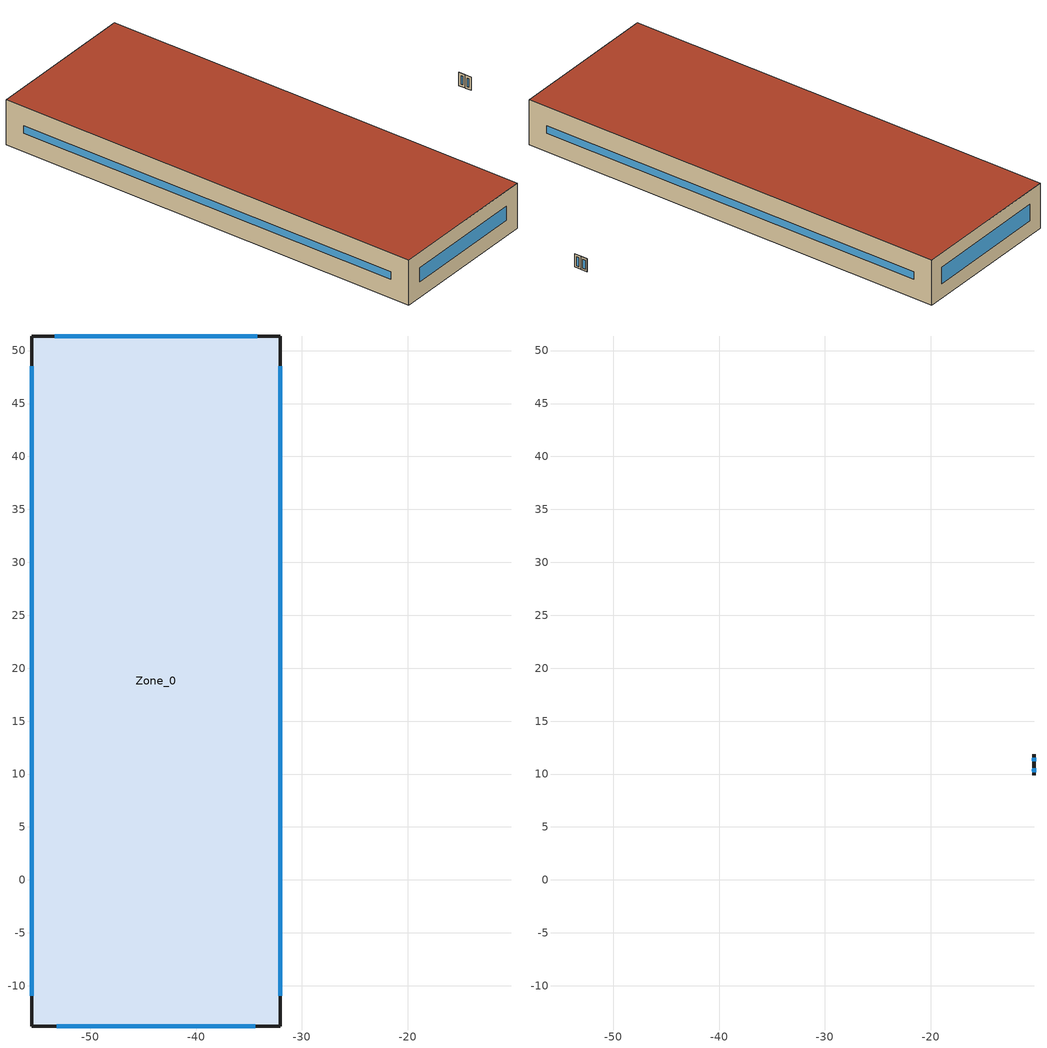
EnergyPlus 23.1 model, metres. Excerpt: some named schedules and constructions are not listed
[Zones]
Zone_0
 floor outside (90.1-2019 Nonresidential CZ 0 Exterior Floor (Mass)): -55.51,-13.8 -55.51,51.38 -32.03,51.38 -32.03,-13.8 z44.23
 wall outside (90.1-2019 Nonresidential CZ 0 Exterior Wall (Mass)): -55.51,-13.8 -32.03,-13.8 -32.03,51.38 -55.51,51.38 -55.51,-13.8 z44.23:51.12
 window (90.1-2019 Nonresidential CZ 0 Glazing (Operable)): -53.14,-13.8 -34.4,-13.8 z46.59:48.75; -32.03,-10.92 -32.03,48.5 / -55.51,48.5 -55.51,-10.92 z47.11:48.24; -34.21,51.38 -53.33,51.38 z46.4:48.94
 roof outside (90.1-2019 Nonresidential CZ 0 Exterior Roof (Mass)): -55.51,-13.8 -32.03,-13.8 -32.03,51.38 -55.51,51.38 z51.12
Zone_1
 wall outside (90.1-2019 Nonresidential CZ 0 Exterior Wall (Mass)): -10.25,9.87 -10.25,10.85 / -10.29,10.85 -10.29,9.87 z45.43:47.43
 window (90.1-2019 Nonresidential CZ 0 Glazing (Operable)): -10.25,10.18 -10.25,10.54 z45.74:47.12; -10.29,10.47 -10.29,10.24 z45.81:47.06
Zone_2
 wall outside (90.1-2019 Nonresidential CZ 0 Exterior Wall (Mass)): -10.25,10.88 -10.25,11.87 / -10.29,11.87 -10.29,10.88 z45.43:47.43
 window (90.1-2019 Nonresidential CZ 0 Glazing (Operable)): -10.25,11.2 -10.25,11.55 z45.74:47.12; -10.29,11.49 -10.29,11.26 z45.81:47.06
[Schedule:Week:Daily]
CoolAvail_Zone_1_6: 21b18339-6982-4406-8cf3-60c809f05cd4, e22bcd1d-7d83-47e3-baad-a6c227aadacd, 0bb7a831-7eb4-405b-be02-1859390a0d5a, ae55949b-74cd-4ab2-8723-0564bd2797f2, c625a8a7-e6d5-428e-b4e5-9d2e3c96999c, 1c65a318-525a-4ec2-9de7-fba0be242a9d, 5f232e48-84ff-42ae-881d-7e8e3ac492e5, 21b18339-6982-4406-8cf3-60c809f05cd4, 21b18339-6982-4406-8cf3-60c809f05cd4, 21b18339-6982-4406-8cf3-60c809f05cd4, 21b18339-6982-4406-8cf3-60c809f05cd4, 21b18339-6982-4406-8cf3-60c809f05cd4
CoolAvail_Zone_1_7: 480735ca-ad3e-43a6-9642-106203e9d3f9, ea1509e6-1228-4916-b1bb-0f4b12b1b0f6, 134be108-06c9-4bf7-804c-8415f3c8f735, f9c03b20-9565-49b6-9ed0-3ad0d420a8c4, ca674022-1fff-40c2-955e-d640058b116e, fee8eb51-5adb-4df3-9485-373f9eb71f2b, c7c332a2-65b9-4ac8-811d-f5a13fef5705, 480735ca-ad3e-43a6-9642-106203e9d3f9, 480735ca-ad3e-43a6-9642-106203e9d3f9, 480735ca-ad3e-43a6-9642-106203e9d3f9, 480735ca-ad3e-43a6-9642-106203e9d3f9, 480735ca-ad3e-43a6-9642-106203e9d3f9
CoolAvail_Zone_1_8: 67d87882-3987-48bc-89a6-02c40797fc8d, 40c5c5b0-8472-4d2e-b2b3-90867aa60f3b, c3ea4385-1abe-4c03-a79f-9d8ca5530808, 7765487f-c636-4f95-919b-1113c14fdf73, 6c5ba8e7-9bd3-4220-8301-4a8141555f2b, a83527ca-8caa-4d19-a1d9-4313e25d59e8, b4adbdc2-1b7a-4a6f-aaa8-b354a54e8cb6, 67d87882-3987-48bc-89a6-02c40797fc8d, 67d87882-3987-48bc-89a6-02c40797fc8d, 67d87882-3987-48bc-89a6-02c40797fc8d, 67d87882-3987-48bc-89a6-02c40797fc8d, 67d87882-3987-48bc-89a6-02c40797fc8d
CoolAvail_Zone_1_9: c8c52849-10f8-4163-a0db-d95b318027b7, 3d4926fc-cf0e-46d5-8221-5d61105f0698, b4adbdc2-1b7a-4a6f-aaa8-b354a54e8cb6, bc52ce95-d3ca-468c-9961-97cca786bc9c, 85cc4481-a1fa-4005-8499-b4183e66d2c4, 23489684-cefd-4910-a043-9893fea4312e, 15c1f1c8-775f-4d8c-b8ae-ca0cba83f43d, c8c52849-10f8-4163-a0db-d95b318027b7, c8c52849-10f8-4163-a0db-d95b318027b7, c8c52849-10f8-4163-a0db-d95b318027b7, c8c52849-10f8-4163-a0db-d95b318027b7, c8c52849-10f8-4163-a0db-d95b318027b7
CoolAvail_Zone_1_10: a3d15935-e0ed-4255-a05c-f0d025d5233e, b4adbdc2-1b7a-4a6f-aaa8-b354a54e8cb6, a1f14d44-03ee-4644-ad2f-66c3a566ea9c, c685c708-4632-45ee-9297-6ae583d4d703, f7c538ba-eca6-4917-a535-478869f49072, 1badf92f-b24a-4f6a-b6a6-f6057513143a, 38b7972e-d496-41ed-a9dd-11aa6a564dbd, a3d15935-e0ed-4255-a05c-f0d025d5233e, a3d15935-e0ed-4255-a05c-f0d025d5233e, a3d15935-e0ed-4255-a05c-f0d025d5233e, a3d15935-e0ed-4255-a05c-f0d025d5233e, a3d15935-e0ed-4255-a05c-f0d025d5233e
CoolAvail_Zone_1_11: b4adbdc2-1b7a-4a6f-aaa8-b354a54e8cb6, 763014ad-9510-4c82-8bdf-461044212a0a, d305b14f-bda8-40cd-84c1-243b87b24e8e, afed40ae-49e0-478f-9774-8fdd38d901fd, 79797284-3f17-4d40-b558-87ead6ee642b, efb5047c-4ff8-4424-8e4b-29c2dff8ddef, ae35edfc-ff42-4d2c-aee9-3a2c4902d573, b4adbdc2-1b7a-4a6f-aaa8-b354a54e8cb6, b4adbdc2-1b7a-4a6f-aaa8-b354a54e8cb6, b4adbdc2-1b7a-4a6f-aaa8-b354a54e8cb6, b4adbdc2-1b7a-4a6f-aaa8-b354a54e8cb6, b4adbdc2-1b7a-4a6f-aaa8-b354a54e8cb6
CoolAvail_Zone_1_12: 3183985a-7ff8-46c7-825e-bc954a96336a, 90e81906-7636-426a-ae31-623f755a3736, b4af6617-1b2d-4035-a7a4-aa654c45419e, 3f6cf866-87af-417c-aa5f-3bd5ba0b28df, 79aa07ef-60ca-40bb-9114-03556c90c896, dc888594-19fb-43d1-b3c4-bebd3428b366, 8eaf2864-f198-4af3-bbc4-0c81f946f8f6, 3183985a-7ff8-46c7-825e-bc954a96336a, 3183985a-7ff8-46c7-825e-bc954a96336a, 3183985a-7ff8-46c7-825e-bc954a96336a, 3183985a-7ff8-46c7-825e-bc954a96336a, 3183985a-7ff8-46c7-825e-bc954a96336a
CoolAvail_Zone_1_13: 204d4743-bd4f-4a94-914d-ef0f8d86a0bc, 09910526-8e89-4572-b216-6137d1d9d171, 1357872b-2847-4a55-8dc8-190df95bbcdf, a6ac851c-effa-449a-81f4-e2ee1805f5e3, f2b68016-ef31-482a-a5e1-38b0af3b7650, 0088402f-e8df-499e-9ace-0b24f2159d16, a7293de0-bd5b-485e-9417-c5e7eb967fc9, 204d4743-bd4f-4a94-914d-ef0f8d86a0bc, 204d4743-bd4f-4a94-914d-ef0f8d86a0bc, 204d4743-bd4f-4a94-914d-ef0f8d86a0bc, 204d4743-bd4f-4a94-914d-ef0f8d86a0bc, 204d4743-bd4f-4a94-914d-ef0f8d86a0bc
CoolAvail_Zone_1_14: a6061178-ec29-4749-b09e-31fb51c5dfd5, 986e7aa5-9d16-4958-a50d-93a90524b54b, f99a0df6-4f5e-47d6-959b-c36fb41b2248, b2ae96c6-bc36-4fc9-a7c9-95cf6308eca1, 5d5176ca-1979-4ed6-9ef2-08d16927f5a5, 9a4b3053-ed64-4ea8-96fa-3372e58aa5e1, 6f983b43-8a15-47e8-b2eb-1628ce88e0e1, a6061178-ec29-4749-b09e-31fb51c5dfd5, a6061178-ec29-4749-b09e-31fb51c5dfd5, a6061178-ec29-4749-b09e-31fb51c5dfd5, a6061178-ec29-4749-b09e-31fb51c5dfd5, a6061178-ec29-4749-b09e-31fb51c5dfd5
CoolAvail_Zone_1_15: 825e47b2-c8a3-4e13-92eb-092cae8a121b, 505d5169-4e2b-4cb6-b031-756e94530a5e, 591e3097-1e03-4e20-8453-0bde57084b47, 1146241a-b6a0-4d80-bb87-ea13bcd102f6, 07943e5b-48fc-4a39-9e8c-db6ede6bc595, 564a6930-19d1-4949-b8d3-17d71b75b4c0, 84cea46f-b53a-4704-b1b8-5deb0cc98692, 825e47b2-c8a3-4e13-92eb-092cae8a121b, 825e47b2-c8a3-4e13-92eb-092cae8a121b, 825e47b2-c8a3-4e13-92eb-092cae8a121b, 825e47b2-c8a3-4e13-92eb-092cae8a121b, 825e47b2-c8a3-4e13-92eb-092cae8a121b
CoolAvail_Zone_1_16: 9c93f9b7-d190-4965-9059-25a883507a9a, e959c918-938f-4c10-bc40-b68b6ac5c5a2, c1cb0e06-de07-4268-89a2-f0cfa0663538, 61167581-6868-4cba-8479-3a4a2faf776d, 4d722b32-964b-4c19-89e3-d222a13d666d, 67118995-eef1-422d-9cbe-7677d2cf97d6, 5e64909e-0ee0-4f2c-81d2-a9a32ee52425, 9c93f9b7-d190-4965-9059-25a883507a9a, 9c93f9b7-d190-4965-9059-25a883507a9a, 9c93f9b7-d190-4965-9059-25a883507a9a, 9c93f9b7-d190-4965-9059-25a883507a9a, 9c93f9b7-d190-4965-9059-25a883507a9a
CoolAvail_Zone_1_17: 3e152d01-df55-407f-81e3-1c7ff115e645, cc3347b2-53ab-428b-a374-36889561da55, 105661d1-988d-42d3-9fd9-dbec30d0b0fb, f7016e3c-d0a3-4aca-8bf0-bf475c505d5f, 64266184-fd8a-4b1f-9576-c841d0165583, 2d9e44c4-9220-4d22-9219-8c36fb53a7d6, 6af6229d-bc54-424b-a211-cb57dd351e47, 3e152d01-df55-407f-81e3-1c7ff115e645, 3e152d01-df55-407f-81e3-1c7ff115e645, 3e152d01-df55-407f-81e3-1c7ff115e645, 3e152d01-df55-407f-81e3-1c7ff115e645, 3e152d01-df55-407f-81e3-1c7ff115e645
CoolAvail_Zone_1_18: aa5cdae2-2c21-4279-acfe-26559c804cb4, c97d0108-8057-4c90-a8d6-1cd60607cd3a, 289ed6f5-4098-432e-a9a7-432fe63e7893, aa5cdae2-2c21-4279-acfe-26559c804cb4, 4701d323-80f7-427f-a7bf-d7e09739a224, f8eaa1a0-4ca7-499e-ad7a-d7ee7f449510, e2cb1f52-aaa3-4a37-bb0a-5ea2006a21ba, aa5cdae2-2c21-4279-acfe-26559c804cb4, aa5cdae2-2c21-4279-acfe-26559c804cb4, aa5cdae2-2c21-4279-acfe-26559c804cb4, aa5cdae2-2c21-4279-acfe-26559c804cb4, aa5cdae2-2c21-4279-acfe-26559c804cb4
CoolAvail_Zone_1_19: 650148cc-db6c-44ec-9edb-eaa04419ba5d, b54f0af6-9daf-4ed3-84ea-228ec61f7dbc, 9422394b-8848-498c-a473-84d1cd9bee51, 21159c6a-1649-4c25-9763-64d21b2076dd, 9da747b9-8ca8-4025-bdc2-33fbc6f61cfe, e9e22078-3d2c-4eca-9364-4041af0a9e5c, 9f72c534-8e39-4266-a1ab-9851954ea5bc, 650148cc-db6c-44ec-9edb-eaa04419ba5d, 650148cc-db6c-44ec-9edb-eaa04419ba5d, 650148cc-db6c-44ec-9edb-eaa04419ba5d, 650148cc-db6c-44ec-9edb-eaa04419ba5d, 650148cc-db6c-44ec-9edb-eaa04419ba5d
CoolAvail_Zone_1_20: 1b1a4277-c766-423d-8a96-52c0f2752466, 0074cdfb-0ae1-40e2-bb4a-96a067b27808, 650148cc-db6c-44ec-9edb-eaa04419ba5d, fbb248a2-0300-4123-a271-c8ff49b22599, 887b587d-260a-4e99-991b-71b66f445c9e, 79790ec3-362a-4610-9304-b51685133921, 136f9386-1d18-4651-927b-65f748f66e33, 1b1a4277-c766-423d-8a96-52c0f2752466, 1b1a4277-c766-423d-8a96-52c0f2752466, 1b1a4277-c766-423d-8a96-52c0f2752466, 1b1a4277-c766-423d-8a96-52c0f2752466, 1b1a4277-c766-423d-8a96-52c0f2752466
CoolAvail_Zone_1_21: 4bc38a1f-a7dc-49d9-aa68-68bba16f8e8f, d01bf3bf-6510-42aa-b53b-fddb73a5dec9, 8dc8e3e0-54ef-4bf5-90f8-58936cf8e5ec, c4d1e498-a98a-430f-a09b-f92613169fc7, 5dbc5d25-936e-4399-854c-46ddf7620006, 48d83176-7659-497d-95d6-db3ef720b6a5, fbd8172a-6d0c-4b67-a949-23d8cb03d848, 4bc38a1f-a7dc-49d9-aa68-68bba16f8e8f, 4bc38a1f-a7dc-49d9-aa68-68bba16f8e8f, 4bc38a1f-a7dc-49d9-aa68-68bba16f8e8f, 4bc38a1f-a7dc-49d9-aa68-68bba16f8e8f, 4bc38a1f-a7dc-49d9-aa68-68bba16f8e8f
CoolAvail_Zone_1_22: 23ec09f3-07f2-425f-936c-3acc9e45fe57, 6aaa51e9-13de-4e2c-baa7-35a84604c0a4, 98d890b2-8b3a-4947-ac53-6a7fd840d30f, ab55c3e7-c92b-4c12-a237-1f681495a810, 5ecb320b-81c6-4aef-bfa5-0a9873763466, 07a92efd-4ebb-41e9-ac12-8604c0ee4d55, 873fe5e1-3493-4c0e-b40a-5f4bfefe42dd, 23ec09f3-07f2-425f-936c-3acc9e45fe57, 23ec09f3-07f2-425f-936c-3acc9e45fe57, 23ec09f3-07f2-425f-936c-3acc9e45fe57, 23ec09f3-07f2-425f-936c-3acc9e45fe57, 23ec09f3-07f2-425f-936c-3acc9e45fe57
CoolAvail_Zone_1_23: b4dcbdd3-0743-4461-b633-e6a6231bbea7, ba678e78-319b-4b68-9f26-96e653686080, 1512429e-5c2c-41d4-a129-db8d2c2cbe8c, 36877ae5-393d-4cf8-9f56-6d2f7694f994, 899ba603-2afe-491d-b17b-411d4494f1a7, 64cb41b1-f068-4329-a614-862db5124dd5, 9323d263-ba61-4a0f-af70-66479b1988e2, b4dcbdd3-0743-4461-b633-e6a6231bbea7, b4dcbdd3-0743-4461-b633-e6a6231bbea7, b4dcbdd3-0743-4461-b633-e6a6231bbea7, b4dcbdd3-0743-4461-b633-e6a6231bbea7, b4dcbdd3-0743-4461-b633-e6a6231bbea7
CoolAvail_Zone_1_24: 3ea00432-9688-4ba2-b3f2-d8dd695dba60, 55783ea8-90cd-4bb1-938f-80c010b1397b, cfafbe56-f5ec-45cb-b04d-0f6bbcc92a5d, 49161000-842c-4ce4-9017-3dfacc381e7c, c453ab6a-3b38-4c68-9081-75dd86a9906c, 58710bdd-ab3b-42bc-a402-16165acc58a7, b604db25-fbee-4e18-8ae1-b34e1ffcd8bf, 3ea00432-9688-4ba2-b3f2-d8dd695dba60, 3ea00432-9688-4ba2-b3f2-d8dd695dba60, 3ea00432-9688-4ba2-b3f2-d8dd695dba60, 3ea00432-9688-4ba2-b3f2-d8dd695dba60, 3ea00432-9688-4ba2-b3f2-d8dd695dba60
CoolAvail_Zone_1_25: f5610dfa-ae7c-40bf-a9a4-ee5612a60ca4, f849195b-d8ba-4b3a-a1ea-b682fcff3881, b04984ee-4472-42c1-8e93-0e1b864433e5, fe78b18b-af31-4b1d-97d1-261d2ec6208d, f096ea1b-104f-497d-a803-7f654ec2dfae, b7a5c643-933a-4a4b-aecd-5126c1bbaedb, 140ae53e-a78a-46d9-83a8-4e88505bbad4, f5610dfa-ae7c-40bf-a9a4-ee5612a60ca4, f5610dfa-ae7c-40bf-a9a4-ee5612a60ca4, f5610dfa-ae7c-40bf-a9a4-ee5612a60ca4, f5610dfa-ae7c-40bf-a9a4-ee5612a60ca4, f5610dfa-ae7c-40bf-a9a4-ee5612a60ca4
CoolAvail_Zone_1_26: 914d31d0-65ae-4be7-85c0-71e6efc96e65, 1b2fc12e-3265-4e4f-807b-dc033d84bef2, 8a1dc6eb-291e-4c5f-a2e1-03cd1e5b1f1c, eb59f016-ba10-403b-b7d1-134d8471550f, fc390b0d-3048-4e68-91a2-fa864fd4ee05, 638a61ef-8240-4521-b24b-8188fbba5b94, 220904cc-b061-4b87-a18d-432068fad58e, 914d31d0-65ae-4be7-85c0-71e6efc96e65, 914d31d0-65ae-4be7-85c0-71e6efc96e65, 914d31d0-65ae-4be7-85c0-71e6efc96e65, 914d31d0-65ae-4be7-85c0-71e6efc96e65, 914d31d0-65ae-4be7-85c0-71e6efc96e65
CoolAvail_Zone_1_27: 4fdda752-90de-4dbd-b2f6-838aef8ab176, 3f00fb55-f63f-41de-a1ab-4ff32bf3d966, 8e50ac7f-a87d-488c-b791-1e7e3ffd3069, d0ff0a91-d95b-405a-a565-d32ca22eda29, 33755c10-51e6-48f4-9b1c-d4689eb89675, 9fcdfff8-e140-4cef-926e-b92961aeecce, 3c1d159d-36d6-4e30-b6b5-81cbc8ba62b4, 4fdda752-90de-4dbd-b2f6-838aef8ab176, 4fdda752-90de-4dbd-b2f6-838aef8ab176, 4fdda752-90de-4dbd-b2f6-838aef8ab176, 4fdda752-90de-4dbd-b2f6-838aef8ab176, 4fdda752-90de-4dbd-b2f6-838aef8ab176
CoolAvail_Zone_1_28: 7ae0eda0-e816-49f5-91d7-1cedf2fe417e, d53a50f3-6d65-47c8-8a3c-2fbc8fd5b51e, c512b820-c49c-4bd4-a5a5-4c2060ce9709, 4a0ab18f-5e78-47ef-a2e1-6b50c6c4f608, f7016e3c-d0a3-4aca-8bf0-bf475c505d5f, be77cce7-920e-4709-a6aa-7a858b3b1e77, 4bc38a1f-a7dc-49d9-aa68-68bba16f8e8f, 7ae0eda0-e816-49f5-91d7-1cedf2fe417e, 7ae0eda0-e816-49f5-91d7-1cedf2fe417e, 7ae0eda0-e816-49f5-91d7-1cedf2fe417e, 7ae0eda0-e816-49f5-91d7-1cedf2fe417e, 7ae0eda0-e816-49f5-91d7-1cedf2fe417e
CoolAvail_Zone_1_29: a230da3d-4228-4bcb-9733-66a392b667c0, 7191d797-ee61-49f8-8e78-664f13aeac6f, 2b0dd685-0dfd-4b87-b884-fa3ba066760e, 989cd987-3518-45c2-8617-0192134ee077, f7016e3c-d0a3-4aca-8bf0-bf475c505d5f, f7016e3c-d0a3-4aca-8bf0-bf475c505d5f, c0a0f19e-b537-4e45-81e9-f183d51f1d86, a230da3d-4228-4bcb-9733-66a392b667c0, a230da3d-4228-4bcb-9733-66a392b667c0, a230da3d-4228-4bcb-9733-66a392b667c0, a230da3d-4228-4bcb-9733-66a392b667c0, a230da3d-4228-4bcb-9733-66a392b667c0
CoolAvail_Zone_1_30: 78bd82b7-b8b5-445d-a1d3-a26bbc105b89, b4adbdc2-1b7a-4a6f-aaa8-b354a54e8cb6, 5c4b01c6-c239-430c-9aa9-05ae5e083e90, 1501b328-1d10-4ef9-b8f7-264b22a36ed9, 1071c4eb-7fdd-4d24-9711-a13c7996e321, f27e4ea7-49c5-44dc-ab09-c860c8a6d48d, eff2c90b-068a-4ce1-b914-6469016804be, 78bd82b7-b8b5-445d-a1d3-a26bbc105b89, 78bd82b7-b8b5-445d-a1d3-a26bbc105b89, 78bd82b7-b8b5-445d-a1d3-a26bbc105b89, 78bd82b7-b8b5-445d-a1d3-a26bbc105b89, 78bd82b7-b8b5-445d-a1d3-a26bbc105b89
CoolAvail_Zone_1_31: f46d4288-fbe4-4540-920e-74f457788ef7, fbb248a2-0300-4123-a271-c8ff49b22599, 2b0dd685-0dfd-4b87-b884-fa3ba066760e, bb091c70-22fe-4776-ac65-a3780d44c679, b11112cb-0fa8-447b-b26b-37da0e342ff8, f90130e9-29b9-4208-91a5-181719259061, a1c8b864-8315-4fab-8e34-abab40893b41, f46d4288-fbe4-4540-920e-74f457788ef7, f46d4288-fbe4-4540-920e-74f457788ef7, f46d4288-fbe4-4540-920e-74f457788ef7, f46d4288-fbe4-4540-920e-74f457788ef7, f46d4288-fbe4-4540-920e-74f457788ef7
CoolAvail_Zone_1_32: be0563e4-eacc-4efc-9dc5-a371ed88caeb, 45312bac-d059-438a-8ef7-6ef6ab771b5b, d28bdea4-8a85-4750-93bf-b4f2afb7329e, 72b5873e-c21e-479d-b60b-0721e710c48a, df88fc58-7536-4b24-b472-a11fc3c7f294, 2164b799-95c9-4e21-b35d-0a3993c16c33, b2e40937-791a-40f1-9695-61953515e289, be0563e4-eacc-4efc-9dc5-a371ed88caeb, be0563e4-eacc-4efc-9dc5-a371ed88caeb, be0563e4-eacc-4efc-9dc5-a371ed88caeb, be0563e4-eacc-4efc-9dc5-a371ed88caeb, be0563e4-eacc-4efc-9dc5-a371ed88caeb
CoolAvail_Zone_1_33: d9d5509f-022c-4600-9d6f-1f094210c585, ba24bcdc-c225-4e56-8aa3-29d022c1a720, d8c11247-2e6e-46a0-afcc-3d1fe02f180b, dd19e161-b330-4220-bdc7-722a3451179d, a355eb3c-3f67-44f5-a5c6-2363e6979a2a, 8dc8e3e0-54ef-4bf5-90f8-58936cf8e5ec, a8c6a778-a7bb-4657-9699-193ec068d4d9, d9d5509f-022c-4600-9d6f-1f094210c585, d9d5509f-022c-4600-9d6f-1f094210c585, d9d5509f-022c-4600-9d6f-1f094210c585, d9d5509f-022c-4600-9d6f-1f094210c585, d9d5509f-022c-4600-9d6f-1f094210c585
CoolAvail_Zone_1_34: 027dfe24-af46-4706-a879-1e5b9d9c0131, 0e7d133e-a78f-4a64-ab49-afb7727ae72d, 5513f8eb-e4ad-4481-be6f-715a333ea3f7, 2eff70bf-1f30-4b2a-a0cf-595e5e9c59bc, 40c67783-67d9-47eb-b9e8-0117b45faf11, 557089ce-15be-48ee-ad4c-5f77c97f7983, a6b766c4-f5be-40e3-83a6-3203712a583e, 027dfe24-af46-4706-a879-1e5b9d9c0131, 027dfe24-af46-4706-a879-1e5b9d9c0131, 027dfe24-af46-4706-a879-1e5b9d9c0131, 027dfe24-af46-4706-a879-1e5b9d9c0131, 027dfe24-af46-4706-a879-1e5b9d9c0131
CoolAvail_Zone_1_35: b5797a18-eec4-4099-9065-5704ec502801, 483861c4-8c77-4ab9-9b3a-e27d8a47f0a7, 36a24ebf-3918-4cea-8498-4209c6a35a7e, d9b2d0f3-685f-458e-ac81-ae84ca2d3a5d, 5f232e48-84ff-42ae-881d-7e8e3ac492e5, e8a0278b-6cfc-47cf-8f3e-2defc2d789da, 9c798976-3a06-4f29-afb1-70d69adcf392, b5797a18-eec4-4099-9065-5704ec502801, b5797a18-eec4-4099-9065-5704ec502801, b5797a18-eec4-4099-9065-5704ec502801, b5797a18-eec4-4099-9065-5704ec502801, b5797a18-eec4-4099-9065-5704ec502801
CoolAvail_Zone_1_36: f94b7072-4b9e-481c-b445-99a9e8c07fb9, 1b1a4277-c766-423d-8a96-52c0f2752466, 6ac59697-e6d8-4048-825b-00f0c0cb8c9d, c1c564d3-841e-45c0-877e-1cd44c6dfdfe, 3c64f13d-b5bc-40a0-a89c-d350961f1449, 793f37b6-a5cc-475a-a7a5-82c45483718a, b04984ee-4472-42c1-8e93-0e1b864433e5, f94b7072-4b9e-481c-b445-99a9e8c07fb9, f94b7072-4b9e-481c-b445-99a9e8c07fb9, f94b7072-4b9e-481c-b445-99a9e8c07fb9, f94b7072-4b9e-481c-b445-99a9e8c07fb9, f94b7072-4b9e-481c-b445-99a9e8c07fb9
CoolAvail_Zone_1_37: f7016e3c-d0a3-4aca-8bf0-bf475c505d5f, 97a48bcf-6cd3-4a40-8a33-565ed2e122ee, 825bb469-2de9-4854-9940-5c9b37eb10fe, 88099453-0bdf-46df-bf3c-547886fcd2a8, cc0a1f13-f8ee-47b4-aa92-905143b6bd0d, d7c1ee46-c17b-4b22-995e-77f59b985411, 07b684bb-211e-44d3-a06e-fd26dfd60e06, f7016e3c-d0a3-4aca-8bf0-bf475c505d5f, f7016e3c-d0a3-4aca-8bf0-bf475c505d5f, f7016e3c-d0a3-4aca-8bf0-bf475c505d5f, f7016e3c-d0a3-4aca-8bf0-bf475c505d5f, f7016e3c-d0a3-4aca-8bf0-bf475c505d5f
CoolAvail_Zone_1_38: 2ab6c4d7-bc2b-40b8-a40b-e47d36fb8a5d, 92cae546-730e-435a-a85c-4711addca469, f94b7072-4b9e-481c-b445-99a9e8c07fb9, 7a1b2af3-f5c7-4d78-9ca9-b3141a6b0799, 09833445-5c8a-41c9-ba2e-4c6c6a90b8be, 599e19d1-7a75-4a6f-84bc-7a6c305a0dc5, ab6edcea-2350-4def-8958-1e9c4a087830, 2ab6c4d7-bc2b-40b8-a40b-e47d36fb8a5d, 2ab6c4d7-bc2b-40b8-a40b-e47d36fb8a5d, 2ab6c4d7-bc2b-40b8-a40b-e47d36fb8a5d, 2ab6c4d7-bc2b-40b8-a40b-e47d36fb8a5d, 2ab6c4d7-bc2b-40b8-a40b-e47d36fb8a5d
CoolAvail_Zone_1_39: 32d6acea-3203-47fa-98ee-12af72abac94, 26b75598-8c1a-4b9f-b7f1-29e7a780009f, 0b9a1c1d-572c-4c79-9984-54bc384f8e54, 509e69e4-1c6f-4058-8521-6b87ce5d34da, 582dd6c1-e623-47d3-8e04-7551c1acc02f, 44309a28-304f-4c79-b62a-aa1646b55f83, f7016e3c-d0a3-4aca-8bf0-bf475c505d5f, 32d6acea-3203-47fa-98ee-12af72abac94, 32d6acea-3203-47fa-98ee-12af72abac94, 32d6acea-3203-47fa-98ee-12af72abac94, 32d6acea-3203-47fa-98ee-12af72abac94, 32d6acea-3203-47fa-98ee-12af72abac94
CoolAvail_Zone_1_40: 989cd987-3518-45c2-8617-0192134ee077, 2fa592a8-d469-459a-ac17-fb5304865bd4, e723da2c-fcd5-4af7-9694-cdca73daa33c, 4ea010b0-7f7d-4144-96a9-61d626e4fa84, a02d2c00-d96c-41a8-bdf0-87573ebbf471, 676d7bdc-6d64-4c97-94ae-c0e39273f550, 561b4b3d-c127-4ee6-8fa0-7734a11dffde, 989cd987-3518-45c2-8617-0192134ee077, 989cd987-3518-45c2-8617-0192134ee077, 989cd987-3518-45c2-8617-0192134ee077, 989cd987-3518-45c2-8617-0192134ee077, 989cd987-3518-45c2-8617-0192134ee077
CoolAvail_Zone_1_41: 05494fb1-5ed4-44f8-b196-343bdf1d434d, a7d477e0-b165-4905-8e91-b13a3c17bca0, ce7208bd-06be-4e70-9929-5c2b6d674693, 5d56e5ff-bc12-4678-a36e-670b9ff02112, 95e7a14e-8fd1-4d0f-b0c5-adffe9ae38df, 7f47c0ad-1d95-45a0-9d59-51e8d8d480b5, 26a80f86-73fa-45b4-88fb-bfea363e40ed, 05494fb1-5ed4-44f8-b196-343bdf1d434d, 05494fb1-5ed4-44f8-b196-343bdf1d434d, 05494fb1-5ed4-44f8-b196-343bdf1d434d, 05494fb1-5ed4-44f8-b196-343bdf1d434d, 05494fb1-5ed4-44f8-b196-343bdf1d434d
CoolAvail_Zone_1_42: b0e2a467-69ab-45d7-ab94-688fd807aa74, 941a276e-2cc8-49d9-a5cc-fcc4bc78a3df, b7d616f4-b781-4dd9-bc5d-1f79acf087c8, 617316e9-215c-4eb1-b4f0-1345f3e43890, 8df14577-ac0a-45c1-856f-14b822199e65, 73129813-42d5-4894-8801-7a41f67a4d38, c800f9a9-b706-4199-8eeb-6ebb699f1bcf, b0e2a467-69ab-45d7-ab94-688fd807aa74, b0e2a467-69ab-45d7-ab94-688fd807aa74, b0e2a467-69ab-45d7-ab94-688fd807aa74, b0e2a467-69ab-45d7-ab94-688fd807aa74, b0e2a467-69ab-45d7-ab94-688fd807aa74
CoolAvail_Zone_1_43: 4dff433e-522c-49ff-897f-ba82cdba1d2f, 1c8d6b73-b041-4a98-8f75-ece410a851ea, 42da15dd-0928-48f1-a91c-780cb9ec2966, acef2790-0388-4486-bff9-c258d7ce798e, 056fc8b1-fcac-4e06-a8ea-6f0196168c59, dd89b602-b7aa-4e63-ac93-cd3c9a0299c6, a1967e15-91ca-425c-8f56-9254850ed7b2, 4dff433e-522c-49ff-897f-ba82cdba1d2f, 4dff433e-522c-49ff-897f-ba82cdba1d2f, 4dff433e-522c-49ff-897f-ba82cdba1d2f, 4dff433e-522c-49ff-897f-ba82cdba1d2f, 4dff433e-522c-49ff-897f-ba82cdba1d2f
CoolAvail_Zone_1_44: 8602f22f-c971-40b7-a065-f6e09734c00b, bdbe461e-f74e-4cde-b610-0aa4e01ac4cd, 5c7847eb-112c-4dbf-94ab-f0e8faf1e7e7, ad58ac70-48e8-416b-bde9-6db699415e9d, 900e78c6-cd0a-4df7-ac5a-945707ec9ad9, 90fd80a8-99f6-4e28-ab8c-0a71f00dbce5, ef7aed3d-302e-4d68-a3bf-51577825b383, 8602f22f-c971-40b7-a065-f6e09734c00b, 8602f22f-c971-40b7-a065-f6e09734c00b, 8602f22f-c971-40b7-a065-f6e09734c00b, 8602f22f-c971-40b7-a065-f6e09734c00b, 8602f22f-c971-40b7-a065-f6e09734c00b
CoolAvail_Zone_1_45: cc8a48a4-6d60-4933-9309-7011be031f1f, b4adbdc2-1b7a-4a6f-aaa8-b354a54e8cb6, 10a202df-d415-4d57-9a18-029f61288ad8, f2b60958-7212-43d0-8865-68a66c63d89a, 0b9a1c1d-572c-4c79-9984-54bc384f8e54, 7cdee104-a5eb-4a71-9294-976338bbcc1d, cc8a48a4-6d60-4933-9309-7011be031f1f, cc8a48a4-6d60-4933-9309-7011be031f1f, cc8a48a4-6d60-4933-9309-7011be031f1f, cc8a48a4-6d60-4933-9309-7011be031f1f, cc8a48a4-6d60-4933-9309-7011be031f1f, cc8a48a4-6d60-4933-9309-7011be031f1f
CoolAvail_Zone_1_46: e7e37a30-b2d4-47b7-b837-a717a1ceecb6, 941a276e-2cc8-49d9-a5cc-fcc4bc78a3df, a7c297e6-d9e1-4893-91e2-2590b1cb6f07, 3ddf23b8-25ff-41d4-8008-a0c2329eded5, a85a13af-d98a-41e4-8e2e-e469491f9aac, a1ff4fe1-2ec1-413c-84d7-8700ea6365f4, 4f48bd4f-186a-4afa-9977-2bf9dd68a3cb, e7e37a30-b2d4-47b7-b837-a717a1ceecb6, e7e37a30-b2d4-47b7-b837-a717a1ceecb6, e7e37a30-b2d4-47b7-b837-a717a1ceecb6, e7e37a30-b2d4-47b7-b837-a717a1ceecb6, e7e37a30-b2d4-47b7-b837-a717a1ceecb6
CoolAvail_Zone_1_47: 8505c88e-a564-45fe-bf0c-f1323f295afa, 5c89ab72-1d4d-47ae-a481-351e09691326, b4eba7f7-8428-46c1-9392-43b38f069e70, 7eeaf57a-1601-41e8-bac2-5028e65a5d9f, 5745ef64-7ad4-4857-b6cc-0a9a5a198f38, b42c5200-61a5-4cf3-b802-9c7bd280489f, 1d0d49dc-ba25-4706-9e9b-6322d4691945, 8505c88e-a564-45fe-bf0c-f1323f295afa, 8505c88e-a564-45fe-bf0c-f1323f295afa, 8505c88e-a564-45fe-bf0c-f1323f295afa, 8505c88e-a564-45fe-bf0c-f1323f295afa, 8505c88e-a564-45fe-bf0c-f1323f295afa
CoolAvail_Zone_1_48: 4dac4edd-9304-4ae5-a602-d85f1454b4d8, 363149ef-95f2-458f-9ca2-6fcc9b723aad, e53e2d35-33b4-40dc-afae-388cc229c105, d0b4fa03-fb8b-421f-af0a-2594e3b197cc, 623c0657-681c-4ac4-8c8d-c6f40afbce0b, 159e1fe2-62a3-4a4a-bafd-1c0d1440d9af, c1753ffe-844c-4b8c-94f3-65d5c6507364, 4dac4edd-9304-4ae5-a602-d85f1454b4d8, 4dac4edd-9304-4ae5-a602-d85f1454b4d8, 4dac4edd-9304-4ae5-a602-d85f1454b4d8, 4dac4edd-9304-4ae5-a602-d85f1454b4d8, 4dac4edd-9304-4ae5-a602-d85f1454b4d8
CoolAvail_Zone_1_49: daf21910-1e87-4b30-a661-875fda9ad5c6, 1cbd3504-f02f-411c-b86b-d6617ba7f6b6, b5e84add-253b-4ce2-ab1b-6e6e06c39070, 81e159a7-4abe-42aa-a0db-a1fa033f5a2f, eb3bdbfd-2418-479c-8f84-a91ac6c0cc0c, a3967492-d563-4a52-81a8-599c38db54c7, 13c520df-6d36-4570-ac23-731079842492, daf21910-1e87-4b30-a661-875fda9ad5c6, daf21910-1e87-4b30-a661-875fda9ad5c6, daf21910-1e87-4b30-a661-875fda9ad5c6, daf21910-1e87-4b30-a661-875fda9ad5c6, daf21910-1e87-4b30-a661-875fda9ad5c6
CoolAvail_Zone_1_50: 98167a0e-a875-452c-b4ba-8eaff1b4002d, e723da2c-fcd5-4af7-9694-cdca73daa33c, 4ac8a599-dfb4-4869-902e-d11f1c9c12df, e9e2e6ef-02de-4220-ac6e-22866490d22f, 440f3eb6-dbb5-490b-87d8-1090f2eca750, be131637-b9f9-4a65-8fd2-7a44ebf21cdb, 8515171a-02e9-4259-8d4e-90cad8ce99cf, 98167a0e-a875-452c-b4ba-8eaff1b4002d, 98167a0e-a875-452c-b4ba-8eaff1b4002d, 98167a0e-a875-452c-b4ba-8eaff1b4002d, 98167a0e-a875-452c-b4ba-8eaff1b4002d, 98167a0e-a875-452c-b4ba-8eaff1b4002d
CoolAvail_Zone_1_51: 5f68f910-5b94-49e9-84a1-592f9cd74483, 2125dbc1-f87b-48c4-92a0-027eac5d2bb2, bf90e096-a645-411b-aef5-229174b3fc13, 35a699d0-99e2-4a88-b4d9-5cf67b5dafa3, 19086392-9f53-41af-b9a0-328d36e45e6e, 45807588-b84b-4a72-8cc7-5a87f25a45f2, f90130e9-29b9-4208-91a5-181719259061, 5f68f910-5b94-49e9-84a1-592f9cd74483, 5f68f910-5b94-49e9-84a1-592f9cd74483, 5f68f910-5b94-49e9-84a1-592f9cd74483, 5f68f910-5b94-49e9-84a1-592f9cd74483, 5f68f910-5b94-49e9-84a1-592f9cd74483
CoolAvail_Zone_1_52: 39b3603a-fa4f-4be0-adfa-38fef9698899, 39b3603a-fa4f-4be0-adfa-38fef9698899, 39b3603a-fa4f-4be0-adfa-38fef9698899, 39b3603a-fa4f-4be0-adfa-38fef9698899, 39b3603a-fa4f-4be0-adfa-38fef9698899, 39b3603a-fa4f-4be0-adfa-38fef9698899, 39b3603a-fa4f-4be0-adfa-38fef9698899, 39b3603a-fa4f-4be0-adfa-38fef9698899, 39b3603a-fa4f-4be0-adfa-38fef9698899, 39b3603a-fa4f-4be0-adfa-38fef9698899, 39b3603a-fa4f-4be0-adfa-38fef9698899, 39b3603a-fa4f-4be0-adfa-38fef9698899
NatVentAvail_Zone_1_0: a2903d7b-0400-4e33-871c-294b793055c3, 9b6b7402-9aa5-420d-b6fc-a80ae0f79a26, b71403e8-ad7d-41b4-ad11-e31ae3bb7980, 190f81a1-e5e2-4a8a-84d8-02f4eef0aced, 767c86e0-8aec-412c-a179-f2acf4ccfcc9, 89e9261f-ebf4-4251-85e1-d68e35b776fa, ee541913-a307-46fa-a39d-fc09cbfe26e7, a2903d7b-0400-4e33-871c-294b793055c3, a2903d7b-0400-4e33-871c-294b793055c3, a2903d7b-0400-4e33-871c-294b793055c3, a2903d7b-0400-4e33-871c-294b793055c3, a2903d7b-0400-4e33-871c-294b793055c3
NatVentAvail_Zone_1_1: f3358db2-ad01-44fc-a4f3-2f1cc2f61492, c08be7cd-a97c-4e97-93c0-4f37be3ac373, 9b9d6cd5-c78f-48aa-8d6e-c939221be325, b5fb9096-4d45-4b75-ac8e-448b6df61673, a5bb5f71-c9dc-49dc-929b-e221f8235536, b04616ee-5a5d-4b0f-9bd8-845cd1ae2c1e, 8ebe44c4-71ed-4fa2-938e-2a944599f6a1, f3358db2-ad01-44fc-a4f3-2f1cc2f61492, f3358db2-ad01-44fc-a4f3-2f1cc2f61492, f3358db2-ad01-44fc-a4f3-2f1cc2f61492, f3358db2-ad01-44fc-a4f3-2f1cc2f61492, f3358db2-ad01-44fc-a4f3-2f1cc2f61492
NatVentAvail_Zone_1_2: 5b338057-7c16-4bde-9ee3-6dfbc94bc315, 7dd396e2-abab-457e-acd3-47bf1c35eabc, a5bb5f71-c9dc-49dc-929b-e221f8235536, e6d754cf-c2e4-4fd7-8980-8dfbccb4018c, 9b6b7402-9aa5-420d-b6fc-a80ae0f79a26, 7724da15-558b-4a48-ad8e-413adbc7d3af, 2b26a458-34b6-4c69-86a7-d001ffcb845e, 5b338057-7c16-4bde-9ee3-6dfbc94bc315, 5b338057-7c16-4bde-9ee3-6dfbc94bc315, 5b338057-7c16-4bde-9ee3-6dfbc94bc315, 5b338057-7c16-4bde-9ee3-6dfbc94bc315, 5b338057-7c16-4bde-9ee3-6dfbc94bc315
NatVentAvail_Zone_1_3: 953b5ded-38b9-4810-974e-14de3bf4d6bb, 873fe5e1-3493-4c0e-b40a-5f4bfefe42dd, 7231807d-fc9c-4c0a-9927-1aaeda1f6a3c, 09405857-2f84-43cc-82a8-43f82ca6bc58, a196ae11-af09-46e1-a816-c240b353b89a, a2903d7b-0400-4e33-871c-294b793055c3, 29832116-f92f-47c2-adfc-18866a930cea, 953b5ded-38b9-4810-974e-14de3bf4d6bb, 953b5ded-38b9-4810-974e-14de3bf4d6bb, 953b5ded-38b9-4810-974e-14de3bf4d6bb, 953b5ded-38b9-4810-974e-14de3bf4d6bb, 953b5ded-38b9-4810-974e-14de3bf4d6bb
NatVentAvail_Zone_1_4: 33a45d66-0493-49ee-8444-56e567c72606, 47ecfe0c-7236-48a8-ac8d-7aac92beffa8, a393f2a1-ce38-4d38-9063-cb39030e0cee, 366d55dc-5a6d-45c2-a4da-2d1376e6f327, 347ed7b2-ff8b-48ca-a8bf-dce2eb75df29, 82a39ad3-c576-4945-bd8e-793b6cde1060, 47ecfe0c-7236-48a8-ac8d-7aac92beffa8, 33a45d66-0493-49ee-8444-56e567c72606, 33a45d66-0493-49ee-8444-56e567c72606, 33a45d66-0493-49ee-8444-56e567c72606, 33a45d66-0493-49ee-8444-56e567c72606, 33a45d66-0493-49ee-8444-56e567c72606
NatVentAvail_Zone_1_5: 3fd4528c-81f5-417f-9eab-e82ca7239b09, d9902f29-5c36-412a-8422-596fe2a762d6, 01315147-95e2-4dda-8698-a1e690f5afb9, 25267899-5560-42fd-ba91-d3f0ce9d21e7, 24999495-461b-4ed2-80c1-badbdfea40ca, 9de58a41-ac07-4ec8-bfe0-375fee08dbec, 70cb15ca-d7f4-4c8c-891a-d28916d67c1b, 3fd4528c-81f5-417f-9eab-e82ca7239b09, 3fd4528c-81f5-417f-9eab-e82ca7239b09, 3fd4528c-81f5-417f-9eab-e82ca7239b09, 3fd4528c-81f5-417f-9eab-e82ca7239b09, 3fd4528c-81f5-417f-9eab-e82ca7239b09
NatVentAvail_Zone_1_6: ab724efd-c34c-4763-932a-a76cbdb764c6, 5513f8eb-e4ad-4481-be6f-715a333ea3f7, 836267ad-a9e3-49db-afe6-6ffd5e98585e, 1b541583-e3fa-49a5-b759-48dab830a8a7, 90c474e9-28c9-42ec-8ac5-604f7ae4b978, b5b4d5a0-ba01-4a8e-8f63-c6aa32a9047a, e4b3be11-cf16-4669-acc2-901b115070b0, ab724efd-c34c-4763-932a-a76cbdb764c6, ab724efd-c34c-4763-932a-a76cbdb764c6, ab724efd-c34c-4763-932a-a76cbdb764c6, ab724efd-c34c-4763-932a-a76cbdb764c6, ab724efd-c34c-4763-932a-a76cbdb764c6
NatVentAvail_Zone_1_7: e49afd8f-b653-4dd9-b714-31f017fbdeae, d4473cf1-0f69-4e0d-8e31-e5e2afe56130, 2dd4caf6-59a4-4e6c-8d60-7af11a111b3f, beb4b8b6-2e66-4a1d-b448-a4842e1f26ff, 40c884ab-89f9-4d4c-80e7-e251d84b0250, da844b46-ff9b-4a39-bb6a-3ed686f1f162, 1fee3323-f70f-4ca7-adca-87105a6cf0f3, e49afd8f-b653-4dd9-b714-31f017fbdeae, e49afd8f-b653-4dd9-b714-31f017fbdeae, e49afd8f-b653-4dd9-b714-31f017fbdeae, e49afd8f-b653-4dd9-b714-31f017fbdeae, e49afd8f-b653-4dd9-b714-31f017fbdeae
NatVentAvail_Zone_1_8: 09fd273b-f83b-4e07-85f8-cb8632f55bc8, 59302bd8-9646-44c4-ad35-23105ffd4590, c0abc78b-cab0-4d82-9c75-7c28eacf9318, 837d4802-b514-4372-8500-cd0dd8459e38, c50b886e-5203-4312-add6-c38bd998821e, cf2f0940-7c05-4ccc-aed0-7ae33fefb7bc, e3a09d99-bf16-4b9a-a000-3eb5f98f27c1, 09fd273b-f83b-4e07-85f8-cb8632f55bc8, 09fd273b-f83b-4e07-85f8-cb8632f55bc8, 09fd273b-f83b-4e07-85f8-cb8632f55bc8, 09fd273b-f83b-4e07-85f8-cb8632f55bc8, 09fd273b-f83b-4e07-85f8-cb8632f55bc8
NatVentAvail_Zone_1_9: 60948418-d2cc-4e18-95a7-0423c5685bc6, 0fadd008-9e2a-46fb-86b2-4b989eaecec5, e3a09d99-bf16-4b9a-a000-3eb5f98f27c1, 5abeb64e-56e1-467d-91df-6dbccf178aa7, d9536b0f-e708-45bd-8cc4-aa2f7567f113, 76e06698-fb6d-484d-8695-84833fb83558, 92aa8d72-1048-4c7b-b9db-3a5d646cd7d5, 60948418-d2cc-4e18-95a7-0423c5685bc6, 60948418-d2cc-4e18-95a7-0423c5685bc6, 60948418-d2cc-4e18-95a7-0423c5685bc6, 60948418-d2cc-4e18-95a7-0423c5685bc6, 60948418-d2cc-4e18-95a7-0423c5685bc6
NatVentAvail_Zone_1_10: 37429c8c-b8ba-4769-b8d5-046de39f9a46, e3a09d99-bf16-4b9a-a000-3eb5f98f27c1, fbd9bc11-c47f-46e8-a02f-b5d5a01c4ac6, 1592c3ac-e238-4ce9-9793-fee9139a0ef6, effe59b8-7e98-44dc-90a3-a518cdb00203, 79253999-8f12-4c13-8475-a0a40b5c6e6a, 5c5832ce-2067-492b-a234-bb32bb77202e, 37429c8c-b8ba-4769-b8d5-046de39f9a46, 37429c8c-b8ba-4769-b8d5-046de39f9a46, 37429c8c-b8ba-4769-b8d5-046de39f9a46, 37429c8c-b8ba-4769-b8d5-046de39f9a46, 37429c8c-b8ba-4769-b8d5-046de39f9a46
NatVentAvail_Zone_1_11: e3a09d99-bf16-4b9a-a000-3eb5f98f27c1, f6449dec-38f5-4d58-9994-806a22c83a35, 798b0107-0e72-4c10-a5ba-e24539c10e27, 2af9bdde-acbc-4c77-b3aa-883bdc5dd767, 17a765d1-bb01-4599-9439-b9ed65fdf1a3, 3a491342-bb66-4fac-bfa6-5d57c5ae25f9, ad92790f-fb71-4bf7-b2ba-031270f59a52, e3a09d99-bf16-4b9a-a000-3eb5f98f27c1, e3a09d99-bf16-4b9a-a000-3eb5f98f27c1, e3a09d99-bf16-4b9a-a000-3eb5f98f27c1, e3a09d99-bf16-4b9a-a000-3eb5f98f27c1, e3a09d99-bf16-4b9a-a000-3eb5f98f27c1
NatVentAvail_Zone_1_12: 796d4040-df85-4011-898a-4b5feb32b9b2, 0d239fe2-8e44-40d6-a57c-ebbf48b32256, 16f7fc85-9274-438c-a637-4940cc731c7f, d5db12cc-c765-40f2-80bd-aaa3d663ce9f, d388e100-4cf3-4889-8a86-135ca0e97904, 269046dd-d607-4ae8-9db3-07004cb47dbd, edcfe1be-835e-4245-80b5-444e4fe2e7c7, 796d4040-df85-4011-898a-4b5feb32b9b2, 796d4040-df85-4011-898a-4b5feb32b9b2, 796d4040-df85-4011-898a-4b5feb32b9b2, 796d4040-df85-4011-898a-4b5feb32b9b2, 796d4040-df85-4011-898a-4b5feb32b9b2
NatVentAvail_Zone_1_13: 83f4995c-132e-4b9c-b49a-a71c55a3385a, a1bca87f-90df-48c1-b5ed-d8e3eec22cb2, e2910de5-fc4e-4088-bb36-27a5a13335c6, f9ad1abb-bb61-4415-a5db-3253cf68179b, 222cf030-a8f4-48b1-875f-7182cf26960b, 9e0eb82e-5719-4212-b2a4-6a42194084ef, 54732881-d815-491e-b05d-d697de4db9aa, 83f4995c-132e-4b9c-b49a-a71c55a3385a, 83f4995c-132e-4b9c-b49a-a71c55a3385a, 83f4995c-132e-4b9c-b49a-a71c55a3385a, 83f4995c-132e-4b9c-b49a-a71c55a3385a, 83f4995c-132e-4b9c-b49a-a71c55a3385a
NatVentAvail_Zone_1_14: 2fabe654-bea2-4b0a-9aad-520d938d7a09, 60078b14-d5f0-42b7-982a-5d9b93c21a10, 6834a06b-68d0-447f-8f95-534fa5caebf0, e1f1d7ee-3bc2-4a9a-9c4b-19d47f155253, 0554f2d2-ae4e-440d-bf45-5d894b91ad64, 5893e65d-1e5d-413b-bc59-0e99bed334f7, 717e696b-d2b5-4153-b087-017e44a7d4b4, 2fabe654-bea2-4b0a-9aad-520d938d7a09, 2fabe654-bea2-4b0a-9aad-520d938d7a09, 2fabe654-bea2-4b0a-9aad-520d938d7a09, 2fabe654-bea2-4b0a-9aad-520d938d7a09, 2fabe654-bea2-4b0a-9aad-520d938d7a09
NatVentAvail_Zone_1_15: 68cd655f-100a-45ab-b179-f5606fd1e2a2, 8168767f-6d53-4948-a58e-f110e0f69fd8, 8b0afeeb-8f97-49f7-87ab-e9223a41b8de, 4ac8a599-dfb4-4869-902e-d11f1c9c12df, aacf2c40-e373-4f5a-b414-b781eccb7bfd, 2d5ea9e0-aa91-462c-b736-a11b2e448d21, 55dbc8a6-aacb-4d89-926d-7f5a9bd4a221, 68cd655f-100a-45ab-b179-f5606fd1e2a2, 68cd655f-100a-45ab-b179-f5606fd1e2a2, 68cd655f-100a-45ab-b179-f5606fd1e2a2, 68cd655f-100a-45ab-b179-f5606fd1e2a2, 68cd655f-100a-45ab-b179-f5606fd1e2a2
NatVentAvail_Zone_1_16: 32b8f3a4-2ea8-4184-85b0-efadf2eed55c, 18709099-c892-461c-a2a5-3c1e48d42bf5, 8541d4c3-653c-4443-a1d2-b01cf93a04ca, 1c06365e-781e-4188-8ebc-d2b4bdc142e6, 131a6c36-4a20-4643-ad27-5f604f27ba89, a185112d-762f-4b25-a487-1c0ab7e027e7, 932716c3-cf05-43a2-b1c1-eabc2f098b3a, 32b8f3a4-2ea8-4184-85b0-efadf2eed55c, 32b8f3a4-2ea8-4184-85b0-efadf2eed55c, 32b8f3a4-2ea8-4184-85b0-efadf2eed55c, 32b8f3a4-2ea8-4184-85b0-efadf2eed55c, 32b8f3a4-2ea8-4184-85b0-efadf2eed55c
NatVentAvail_Zone_1_17: 330dd817-bcb3-4f87-9b44-74f32b3ad4b0, 4c8aba95-9331-4e84-843c-6dc76ad399b0, c5369734-9311-4262-b0c5-f83e18370ab6, c565cc08-de63-4037-ba5e-1c865849f983, 9ec66ed8-02eb-4ab0-93b6-7312ef773a4d, e408f341-8b77-4c0e-9154-7e39b3079851, 476eb72e-9efa-49af-bbb9-6f8ffe3c0cce, 330dd817-bcb3-4f87-9b44-74f32b3ad4b0, 330dd817-bcb3-4f87-9b44-74f32b3ad4b0, 330dd817-bcb3-4f87-9b44-74f32b3ad4b0, 330dd817-bcb3-4f87-9b44-74f32b3ad4b0, 330dd817-bcb3-4f87-9b44-74f32b3ad4b0
NatVentAvail_Zone_1_18: 8132cacc-58fa-44c2-b949-34cec17ee3bc, 644fe2a6-5623-41b4-993f-5c8095d84f6e, f4b5fc63-3394-4bca-8312-04fa2fb875c6, 8132cacc-58fa-44c2-b949-34cec17ee3bc, 264c597a-f433-4551-990f-3cc748b04c29, b4b7d81e-ebdc-4134-9729-b1cdf88a2c4a, 6029ce3f-450b-4b27-8968-4a6f3b5a117a, 8132cacc-58fa-44c2-b949-34cec17ee3bc, 8132cacc-58fa-44c2-b949-34cec17ee3bc, 8132cacc-58fa-44c2-b949-34cec17ee3bc, 8132cacc-58fa-44c2-b949-34cec17ee3bc, 8132cacc-58fa-44c2-b949-34cec17ee3bc
NatVentAvail_Zone_1_19: 8f52e593-4de6-4d4c-a342-92c087fbfbd8, 76aa8408-7886-43d1-af40-03b20f5a87fa, 13dd33a3-5627-41b3-92df-f8580725f0f6, 0e925a58-167b-4a95-8043-ff1da60e8a47, 45d14293-b2db-4dc5-b322-e9f233d9f1cf, 262934e7-518f-4711-be55-5b239c09b965, ec99d59c-6d20-4d6e-a01a-294fd667c433, 8f52e593-4de6-4d4c-a342-92c087fbfbd8, 8f52e593-4de6-4d4c-a342-92c087fbfbd8, 8f52e593-4de6-4d4c-a342-92c087fbfbd8, 8f52e593-4de6-4d4c-a342-92c087fbfbd8, 8f52e593-4de6-4d4c-a342-92c087fbfbd8
NatVentAvail_Zone_1_20: 3e0b724a-cc3c-411d-83d7-a772b656e53d, a6d85d86-2a5a-498d-ae13-68a7c434c4f0, 8f52e593-4de6-4d4c-a342-92c087fbfbd8, 2be63cc9-cb93-4be1-b628-3933b08431c0, 981c55f7-ee34-4e13-a673-414b72029eb3, f9493488-0159-4a40-a56a-32b463ba8908, 0fccdfc9-4ca5-4b2d-8524-36822f918698, 3e0b724a-cc3c-411d-83d7-a772b656e53d, 3e0b724a-cc3c-411d-83d7-a772b656e53d, 3e0b724a-cc3c-411d-83d7-a772b656e53d, 3e0b724a-cc3c-411d-83d7-a772b656e53d, 3e0b724a-cc3c-411d-83d7-a772b656e53d
NatVentAvail_Zone_1_21: e8b530bf-adb3-4377-b331-dbc6495865ff, d9902f29-5c36-412a-8422-596fe2a762d6, c42679f0-4dd6-4272-af7a-d429e6d9104d, 1c8d6b73-b041-4a98-8f75-ece410a851ea, d8eede6e-f0e8-4b9b-8c22-6d60519355ee, d0534183-8cdd-4e4b-8058-6819b41274f4, 93d288b1-7985-40fd-909b-0c57f7f16983, e8b530bf-adb3-4377-b331-dbc6495865ff, e8b530bf-adb3-4377-b331-dbc6495865ff, e8b530bf-adb3-4377-b331-dbc6495865ff, e8b530bf-adb3-4377-b331-dbc6495865ff, e8b530bf-adb3-4377-b331-dbc6495865ff
NatVentAvail_Zone_1_22: a85a13af-d98a-41e4-8e2e-e469491f9aac, e39677a7-683d-427f-ae18-00e3fb1d34c7, 6e872f9b-c05b-4bb0-8bb2-bf9f0a2048e6, 5716a4da-1e4a-47ba-8c71-210b2a6006ba, 7bc29a0f-2e23-4d86-89ad-a81005cbe6d5, e7e37a30-b2d4-47b7-b837-a717a1ceecb6, 0712d81e-ec09-4990-ba9a-6332e0511637, a85a13af-d98a-41e4-8e2e-e469491f9aac, a85a13af-d98a-41e4-8e2e-e469491f9aac, a85a13af-d98a-41e4-8e2e-e469491f9aac, a85a13af-d98a-41e4-8e2e-e469491f9aac, a85a13af-d98a-41e4-8e2e-e469491f9aac
NatVentAvail_Zone_1_23: 2463648e-1a27-4cd9-8553-1dae1ac5428a, 50b48c28-9aed-4c73-bbb8-ae8dfa7b1119, 0ebee2e2-fb44-432c-9525-b32c16750c0e, d9a62f60-3c89-48b7-9441-000b4894f794, bf71ff99-808d-44ad-bc0a-6b45d78957f3, 8d4aa5d9-35fd-49d4-b75c-1102e47ff5b8, e2b30034-5a90-4d9b-8f87-85b8c8673d24, 2463648e-1a27-4cd9-8553-1dae1ac5428a, 2463648e-1a27-4cd9-8553-1dae1ac5428a, 2463648e-1a27-4cd9-8553-1dae1ac5428a, 2463648e-1a27-4cd9-8553-1dae1ac5428a, 2463648e-1a27-4cd9-8553-1dae1ac5428a
NatVentAvail_Zone_1_24: 46edb982-08e0-40ff-8683-765c4d51054c, a1a691cf-0598-4964-9cff-42c7592a5d39, a4afb0eb-bee3-4832-a180-615362f3a4e7, 7a278d5d-39de-4ce7-b407-5890e627b96f, 5333922d-276f-4c30-9285-cec1ca33c4fd, 2eefed31-365c-4a70-9eef-658a4f53679d, dc87ac4c-5b9d-4777-bdae-1a0423cd676b, 46edb982-08e0-40ff-8683-765c4d51054c, 46edb982-08e0-40ff-8683-765c4d51054c, 46edb982-08e0-40ff-8683-765c4d51054c, 46edb982-08e0-40ff-8683-765c4d51054c, 46edb982-08e0-40ff-8683-765c4d51054c
NatVentAvail_Zone_1_25: 845c89c6-1e9d-402c-b18b-9c52522eee4a, a98cadd9-8d89-4ae6-a86d-191c744ea96d, cc8a48a4-6d60-4933-9309-7011be031f1f, dfc643b7-12f7-4d10-a7a2-68d18066bb1a, 28f7dcfb-6e07-43a3-9f09-97fd10330135, f834c499-8f87-47aa-87e3-b0c122aeee31, 057942f1-fbbd-4f07-9d6b-1daf1c3d7400, 845c89c6-1e9d-402c-b18b-9c52522eee4a, 845c89c6-1e9d-402c-b18b-9c52522eee4a, 845c89c6-1e9d-402c-b18b-9c52522eee4a, 845c89c6-1e9d-402c-b18b-9c52522eee4a, 845c89c6-1e9d-402c-b18b-9c52522eee4a
NatVentAvail_Zone_1_26: 0219b25d-8661-4c4e-a1c4-f3ed8c7b317e, b1b659a7-8655-40a3-b158-7839f0f7468f, a28cc640-9173-4adc-a7dd-614e0c8e1266, ba6f0052-0c97-4077-ac7b-197a67293bac, 22755f32-fd94-49d1-9a5b-7eff360cba47, 0f62c08a-359a-451c-a815-2aed0d382b77, dceb6a07-4029-440c-8a06-930978512e1b, 0219b25d-8661-4c4e-a1c4-f3ed8c7b317e, 0219b25d-8661-4c4e-a1c4-f3ed8c7b317e, 0219b25d-8661-4c4e-a1c4-f3ed8c7b317e, 0219b25d-8661-4c4e-a1c4-f3ed8c7b317e, 0219b25d-8661-4c4e-a1c4-f3ed8c7b317e
